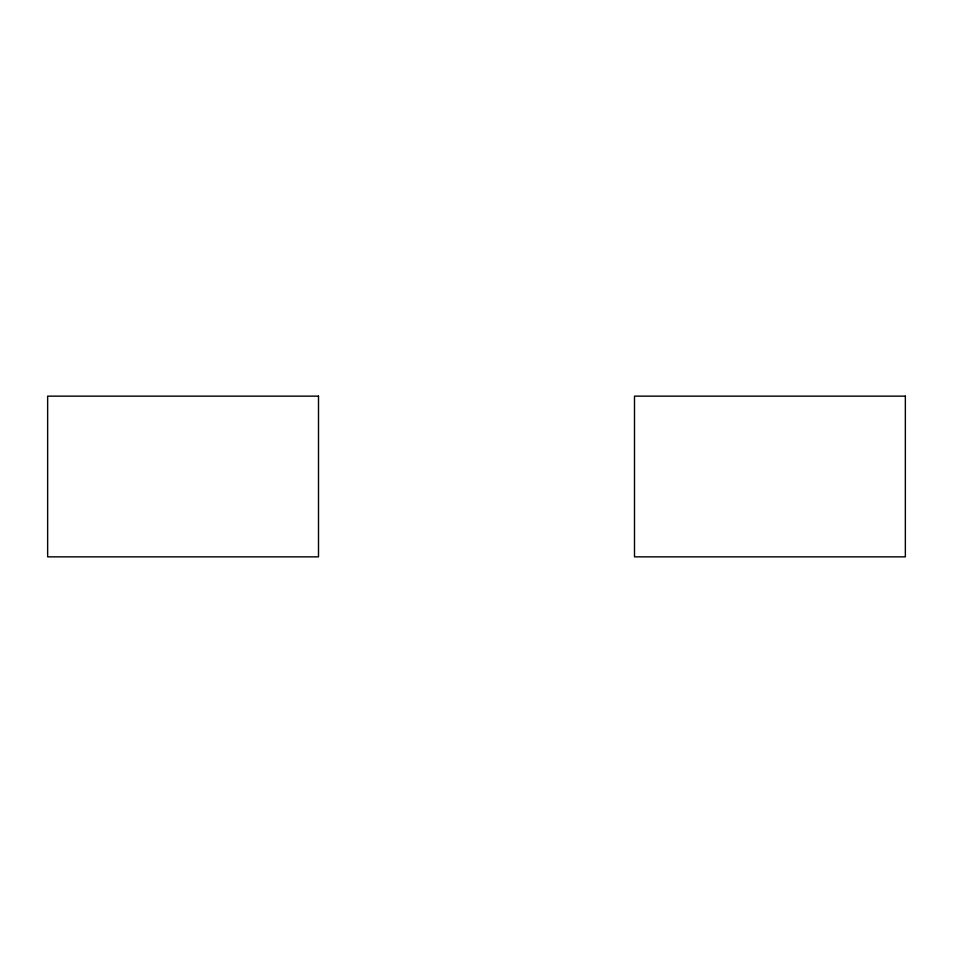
<?xml version="1.0" encoding="UTF-8"?>
<svg xmlns="http://www.w3.org/2000/svg" width="953" height="953" viewBox="0 0 953 953"><rect width="100%" height="100%" fill="white"/><g stroke="black" fill="none" stroke-linecap="round" stroke-linejoin="round"><path stroke-width="1.43" d="M318.505 396.15L47.65 396.15L47.65 556.85L318.505 556.85L318.505 396.15M905.35 396.15L634.495 396.15L634.495 556.85L905.35 556.85L905.35 396.15"/></g></svg>
